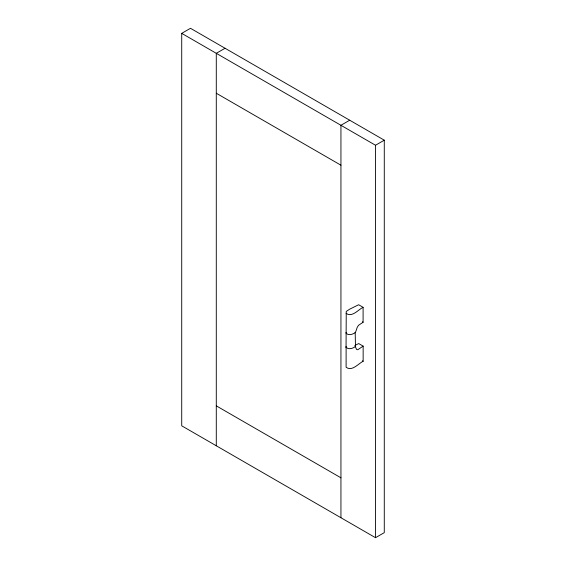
<?xml version="1.0" encoding="UTF-8"?>
<svg xmlns="http://www.w3.org/2000/svg" width="566" height="566" viewBox="0 0 566 566"><rect width="100%" height="100%" fill="white"/><g stroke="black" fill="none" stroke-linecap="round" stroke-linejoin="round"><path stroke-width="0.85" d="M355.2 332.277L355.469 346.484C352.943 348.479 348.706 349.845 346.059 347.326L346.243 311.442L349.731 309.149L358.653 304.749L363.096 307.317L363.096 322.252L358.476 325.337L357.238 327.332L355.476 332.426M346.074 332.362L346.059 333.268C348.706 335.794 352.943 334.421 355.469 332.426M346.059 347.326L346.074 346.413M354.783 345.501L358.702 343.569L363.146 346.13L357.783 349.753L356.594 349.491L355.2 346.335M363.146 346.13L363.146 361.264C358.299 363.641 352.031 371.749 346.109 367.256L346.109 347.298M363.096 307.317C358.059 309.744 352.059 317.759 346.059 313.309M181.721 33.359L190.487 28.3L384.279 140.184L384.279 532.641L375.513 537.7L181.721 425.816L181.721 33.359L375.513 145.25L384.279 140.184M225.056 48.259L216.29 53.317L216.29 445.775M349.71 120.225L340.944 125.284L340.944 517.741M216.29 93.241L340.944 165.208M362.353 321.821L363.096 322.252M362.403 360.839L363.146 361.264M216.29 405.85L340.944 477.817M375.513 145.25L375.513 537.7"/></g></svg>
